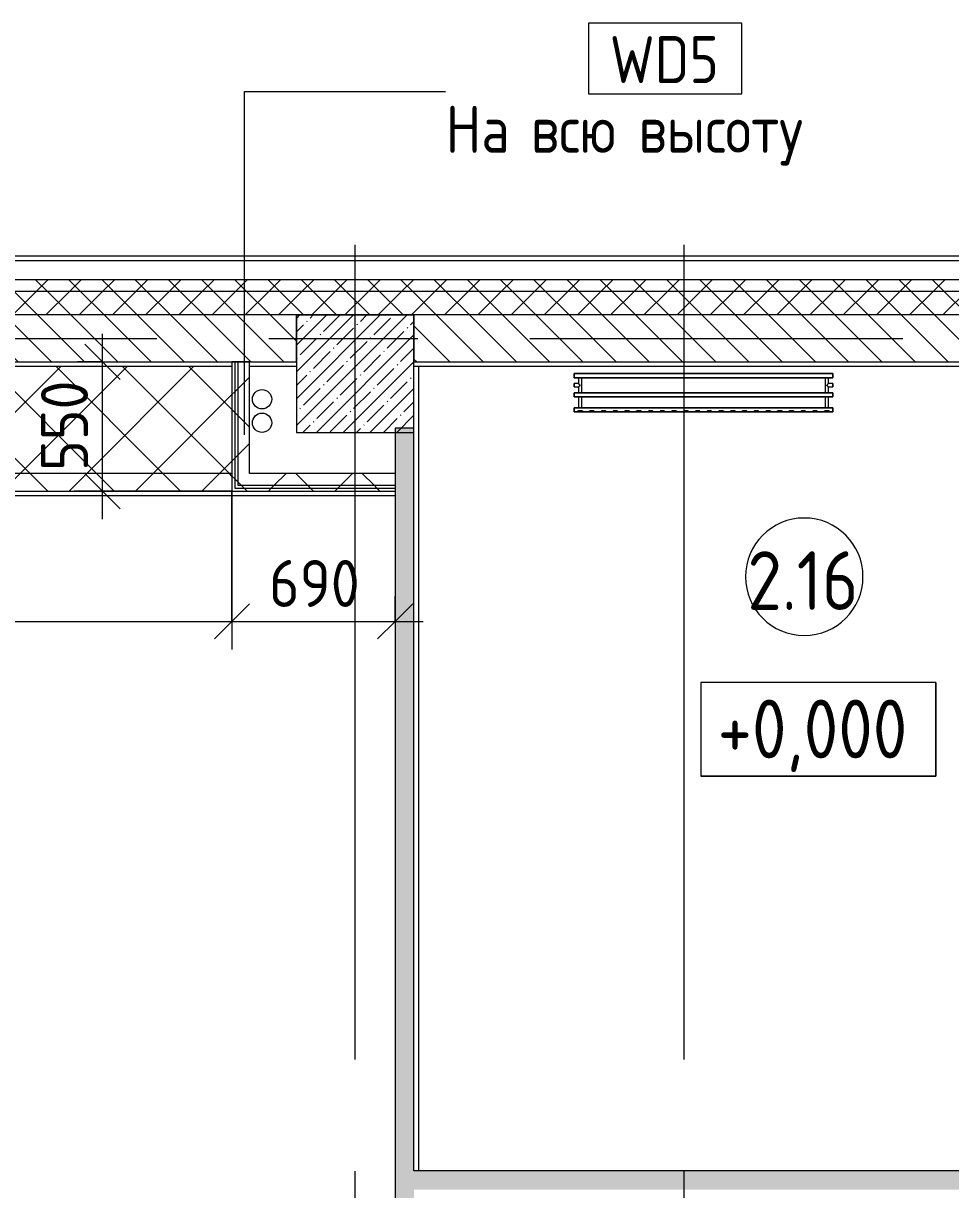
# Model space of a CAD drawing. Header units: millimetres. Extents: x 35143 to 244272, y -8553 to 29000.
# Drawn here: x 69147 to 73095, y 23375 to 28342 of the extents above; entities that cross this region are included whole.
import ezdxf

# ---------------------------------------------------------------- set-up
doc = ezdxf.new("R2010")
doc.units = ezdxf.units.MM
doc.linetypes.add('Осевая', pattern=[3175, 635, -476.25, 1587.5, -476.25])
for name, color, linetype, lineweight in [('A-ANNO-DIMS', 7, 'Continuous', 9), ('A-ANNO-DIMS-100', 7, 'Continuous', 9), ('A-AREA-IDEN', 7, 'Continuous', 9), ('A-DETL', 7, 'Continuous', 9), ('A-WALL', 7, 'Continuous', 9), ('A-WALL-1', 7, 'Continuous', 13), ('A-WALL-IDEN', 7, 'Continuous', 9), ('G-ANNO-DIMS', 7, 'Continuous', 9), ('I-WALL', 7, 'Continuous', 9), ('S-COLS', 7, 'Continuous', 9), ('Оси', 7, 'Continuous', 9), ('Оси-2', 7, 'Осевая', 9)]:
    doc.layers.add(name, color=color, linetype=linetype, lineweight=lineweight)
for name, color, linetype, lineweight, true_color in [('A-FLOR-1', 7, 'Continuous', 9, 0xaaaaaa), ('A-WALL-2', 7, 'Continuous', 13, 0x008040), ('A-WALL-3', 7, 'Continuous', 9, 0xff80c0), ('I-WALL-1', 7, 'Continuous', 9, 0x787878), ('I-WALL-2', 7, 'Continuous', 9, 0x008040), ('M-EQPM-1', 7, 'Continuous', 9, 0xaaaaaa)]:
    doc.layers.add(name, color=color, linetype=linetype, lineweight=lineweight, true_color=true_color)
doc.styles.add('GOST Common', font='GOST_Common.ttf', dxfattribs={"width": 0.9, "height": 250})
doc.styles.add('GOST Common_1', font='GOST_Common.ttf', dxfattribs={"width": 0.9, "height": 200})
doc.styles.add('ISOCPEUR_1', font='isocpeur.ttf', dxfattribs={"width": 0.9, "height": 200})
doc.dimstyles.new('ISO-2_0_0_9К_Средний_округл2', dxfattribs={"dimscale": 304.8, "dimtxt": 199.196235, "dimasz": 0.492126, "dimexe": 0.393701, "dimexo": 0, "dimgap": 0, "dimtad": 1, "dimdec": 0, "dimrnd": 10, "dimzin": 0, "dimdsep": 46, "dimtxsty": 'ISOCPEUR_1', "dimblk1": 'OBLIQUE', "dimblk2": 'OBLIQUE', "dimsah": 1, "dimcen": 0.09, "dimdle": 0.393701, "dimazin": 0, "dimtfac": 1, "dimtdec": 4, "dimtix": 1, "dimtmove": 0, "dimatfit": 3, "dimfxl": 1, "dimtvp": 1, "dimtolj": 1, "dimtzin": 0, "dimarcsym": 2})
pattern_1 = [(135, (0, 0), (-75.43415, -75.43415), [106.68, -17.78, 3.556, -17.78]), (135, (0, 75.39), (-75.43415, -75.43415), []), (50, (0, 0), (127.52922, -11.15758), [13.335, -146.685]), (355, (0, 0), (-24.66966, 133.74002), [10.668, -117.348]), (100.451, (10.63, -0.93), (102.85973, 122.58178), [11.333, -124.663]), (46.184, (0, 35.56), (189.75516, -29.43036), [20.002, -220.027]), (96.636, (15.81, 33.1), (166.1822, 173.1996), [17, -186.995]), (351.184, (0, 35.56), (166.18393, 173.19757), [16.002, -176.022]), (21, (17.78, 26.67), (106.13027, -71.58603), [13.335, -146.685]), (326, (17.78, 26.67), (43.26188, 128.93175), [10.668, -117.348]), (71.451, (26.62, 20.7), (149.39198, 57.34505), [11.333, -124.663]), (37.5, (0, 0), (2.162228, 59.188357), [3.353, -112.573, 3.353, -115.773, -117.792]), (37.5, (0, 0), (2.162228, 59.188357), [-235.052, 3.353, -114.44]), (7.5, (0, 0), (46.773857, 70.12615), [3.353, -64.567, 3.353, -109.906, -44.894]), (7.5, (0, 0), (46.773857, 70.12615), [-181.178, 3.353, -41.542]), (327.5, (-39.65, 0), (94.91367, -4.010093), [3.353, -41.097, 3.353, -135.331, -184.023]), (327.5, (-39.65, 0), (94.91367, -4.010093), [-183.134, 3.353, -180.67]), (317.5, (-57.43, 0), (103.69057, 17.79882), [3.353, -54.432, 3.353, -88.748, -130.683]), (317.5, (-57.43, 0), (103.69057, 17.79882), [-149.885, 3.353, -127.33])]
pattern_2 = [(45, (0, 0), (-70.71068, 70.71068), []), (135, (0, 0), (-70.71068, -70.71068), [])]
pattern_3 = [(45, (0, 0), (-141.42136, 141.42136), []), (135, (0, 0), (-141.42136, -141.42136), [])]

# ---------------------------------------------------------------- blocks, each defined once
blk = doc.blocks.new('radiator_prado_classic_z_tip_30_po exemplyaru - Classic Z Тип 30-500-30677906-План монтажа стен и перегородок 2 этажа в осях 12-23')
at = {"layer": 'M-EQPM-1'}
for p, q in [((0, 228), (0, 210)), ((1100, 228), (0, 228)), ((0, 210), (0, 228)), ((0, 228), (12.5, 228)), ((0, 210), (1100, 210)), ((17.5, 210), (0, 210)), ((12.5, 228), (37.5, 228)), ((37.5, 228), (12.5, 228)), ((12.5, 228), (37.5, 228)), ((12.5, 228), (17.5, 223)), ((12.5, 228), (17.5, 223)), ((32.5, 223), (17.5, 223)), ((17.5, 223), (32.5, 223)), ((17.5, 210), (17.5, 164)), ((17.5, 210), (17.5, 164)), ((32.5, 210), (17.5, 210)), ((17.5, 210), (32.5, 210)), ((32.5, 210), (17.5, 210)), ((17.5, 210), (21.3, 210)), ((31.5, 210), (18.5, 210)), ((21.3, 210), (30.3, 210)), ((30.3, 210), (32.5, 210)), ((32.5, 223), (37.5, 228)), ((37.5, 228), (32.5, 223)), ((32.5, 164), (32.5, 210)), ((32.5, 164), (32.5, 210)), ((1067.5, 210), (32.5, 210)), ((37.5, 228), (62.5, 228)), ((62.5, 228), (87.5, 228)), ((87.5, 228), (62.5, 228)), ((62.5, 228), (87.5, 228)), ((62.5, 228), (67.5, 223)), ((62.5, 228), (67.5, 223)), ((82.5, 223), (67.5, 223)), ((67.5, 223), (82.5, 223)), ((82.5, 223), (87.5, 228)), ((87.5, 228), (82.5, 223)), ((87.5, 228), (112.5, 228)), ((112.5, 228), (137.5, 228)), ((137.5, 228), (112.5, 228)), ((112.5, 228), (137.5, 228)), ((112.5, 228), (117.5, 223)), ((112.5, 228), (117.5, 223)), ((132.5, 223), (117.5, 223)), ((117.5, 223), (132.5, 223)), ((132.5, 223), (137.5, 228)), ((137.5, 228), (132.5, 223)), ((137.5, 228), (162.5, 228)), ((162.5, 228), (187.5, 228)), ((187.5, 228), (162.5, 228)), ((162.5, 228), (187.5, 228)), ((162.5, 228), (167.5, 223)), ((162.5, 228), (167.5, 223)), ((182.5, 223), (167.5, 223)), ((167.5, 223), (182.5, 223)), ((182.5, 223), (187.5, 228)), ((187.5, 228), (182.5, 223)), ((187.5, 228), (212.5, 228)), ((212.5, 228), (237.5, 228)), ((237.5, 228), (212.5, 228)), ((212.5, 228), (237.5, 228)), ((212.5, 228), (217.5, 223)), ((212.5, 228), (217.5, 223)), ((232.5, 223), (217.5, 223)), ((217.5, 223), (232.5, 223)), ((232.5, 223), (237.5, 228)), ((237.5, 228), (232.5, 223)), ((237.5, 228), (262.5, 228)), ((262.5, 228), (287.5, 228)), ((287.5, 228), (262.5, 228)), ((262.5, 228), (287.5, 228)), ((262.5, 228), (267.5, 223)), ((262.5, 228), (267.5, 223)), ((282.5, 223), (267.5, 223)), ((267.5, 223), (282.5, 223)), ((282.5, 223), (287.5, 228)), ((287.5, 228), (282.5, 223)), ((287.5, 228), (312.5, 228)), ((312.5, 228), (337.5, 228)), ((337.5, 228), (312.5, 228)), ((312.5, 228), (337.5, 228)), ((312.5, 228), (317.5, 223)), ((312.5, 228), (317.5, 223)), ((332.5, 223), (317.5, 223)), ((317.5, 223), (332.5, 223)), ((332.5, 223), (337.5, 228)), ((337.5, 228), (332.5, 223)), ((337.5, 228), (362.5, 228)), ((362.5, 228), (387.5, 228)), ((387.5, 228), (362.5, 228)), ((362.5, 228), (387.5, 228)), ((362.5, 228), (367.5, 223)), ((362.5, 228), (367.5, 223)), ((382.5, 223), (367.5, 223)), ((367.5, 223), (382.5, 223)), ((382.5, 223), (387.5, 228)), ((387.5, 228), (382.5, 223)), ((387.5, 228), (412.5, 228)), ((412.5, 228), (437.5, 228)), ((437.5, 228), (412.5, 228)), ((412.5, 228), (437.5, 228)), ((412.5, 228), (417.5, 223)), ((412.5, 228), (417.5, 223)), ((432.5, 223), (417.5, 223)), ((417.5, 223), (432.5, 223)), ((432.5, 223), (437.5, 228)), ((437.5, 228), (432.5, 223)), ((437.5, 228), (462.5, 228)), ((462.5, 228), (487.5, 228)), ((487.5, 228), (462.5, 228)), ((462.5, 228), (487.5, 228)), ((462.5, 228), (467.5, 223)), ((462.5, 228), (467.5, 223)), ((482.5, 223), (467.5, 223)), ((467.5, 223), (482.5, 223)), ((482.5, 223), (487.5, 228)), ((487.5, 228), (482.5, 223)), ((487.5, 228), (512.5, 228)), ((512.5, 228), (537.5, 228)), ((537.5, 228), (512.5, 228)), ((512.5, 228), (537.5, 228)), ((512.5, 228), (517.5, 223)), ((512.5, 228), (517.5, 223)), ((532.5, 223), (517.5, 223)), ((517.5, 223), (532.5, 223)), ((532.5, 223), (537.5, 228)), ((537.5, 228), (532.5, 223)), ((537.5, 228), (562.5, 228)), ((562.5, 228), (587.5, 228)), ((587.5, 228), (562.5, 228)), ((562.5, 228), (587.5, 228)), ((562.5, 228), (567.5, 223)), ((562.5, 228), (567.5, 223)), ((582.5, 223), (567.5, 223)), ((567.5, 223), (582.5, 223)), ((582.5, 223), (587.5, 228)), ((587.5, 228), (582.5, 223)), ((587.5, 228), (612.5, 228)), ((612.5, 228), (637.5, 228)), ((637.5, 228), (612.5, 228)), ((612.5, 228), (637.5, 228)), ((612.5, 228), (617.5, 223)), ((612.5, 228), (617.5, 223)), ((632.5, 223), (617.5, 223)), ((617.5, 223), (632.5, 223)), ((632.5, 223), (637.5, 228)), ((637.5, 228), (632.5, 223)), ((637.5, 228), (662.5, 228)), ((662.5, 228), (687.5, 228)), ((687.5, 228), (662.5, 228)), ((662.5, 228), (687.5, 228)), ((662.5, 228), (667.5, 223)), ((662.5, 228), (667.5, 223)), ((682.5, 223), (667.5, 223)), ((667.5, 223), (682.5, 223)), ((682.5, 223), (687.5, 228)), ((687.5, 228), (682.5, 223)), ((687.5, 228), (712.5, 228)), ((712.5, 228), (737.5, 228)), ((737.5, 228), (712.5, 228)), ((712.5, 228), (737.5, 228)), ((712.5, 228), (717.5, 223)), ((712.5, 228), (717.5, 223)), ((732.5, 223), (717.5, 223)), ((717.5, 223), (732.5, 223)), ((732.5, 223), (737.5, 228)), ((737.5, 228), (732.5, 223)), ((737.5, 228), (762.5, 228)), ((762.5, 228), (787.5, 228)), ((787.5, 228), (762.5, 228)), ((762.5, 228), (787.5, 228)), ((762.5, 228), (767.5, 223)), ((762.5, 228), (767.5, 223)), ((782.5, 223), (767.5, 223)), ((767.5, 223), (782.5, 223)), ((782.5, 223), (787.5, 228)), ((787.5, 228), (782.5, 223)), ((787.5, 228), (812.5, 228)), ((812.5, 228), (837.5, 228)), ((837.5, 228), (812.5, 228)), ((812.5, 228), (837.5, 228)), ((812.5, 228), (817.5, 223)), ((812.5, 228), (817.5, 223)), ((832.5, 223), (817.5, 223)), ((817.5, 223), (832.5, 223)), ((832.5, 223), (837.5, 228)), ((837.5, 228), (832.5, 223)), ((837.5, 228), (862.5, 228)), ((862.5, 228), (887.5, 228)), ((887.5, 228), (862.5, 228)), ((862.5, 228), (887.5, 228)), ((862.5, 228), (867.5, 223)), ((862.5, 228), (867.5, 223)), ((882.5, 223), (867.5, 223)), ((867.5, 223), (882.5, 223)), ((882.5, 223), (887.5, 228)), ((887.5, 228), (882.5, 223)), ((887.5, 228), (912.5, 228)), ((912.5, 228), (937.5, 228)), ((937.5, 228), (912.5, 228)), ((912.5, 228), (937.5, 228)), ((912.5, 228), (917.5, 223)), ((912.5, 228), (917.5, 223)), ((932.5, 223), (917.5, 223)), ((917.5, 223), (932.5, 223)), ((932.5, 223), (937.5, 228)), ((937.5, 228), (932.5, 223)), ((937.5, 228), (962.5, 228)), ((962.5, 228), (987.5, 228)), ((987.5, 228), (962.5, 228)), ((962.5, 228), (987.5, 228)), ((962.5, 228), (967.5, 223)), ((962.5, 228), (967.5, 223)), ((982.5, 223), (967.5, 223)), ((967.5, 223), (982.5, 223)), ((982.5, 223), (987.5, 228)), ((987.5, 228), (982.5, 223)), ((987.5, 228), (1012.5, 228)), ((1012.5, 228), (1037.5, 228)), ((1037.5, 228), (1012.5, 228)), ((1012.5, 228), (1037.5, 228)), ((1012.5, 228), (1017.5, 223)), ((1012.5, 228), (1017.5, 223)), ((1032.5, 223), (1017.5, 223)), ((1017.5, 223), (1032.5, 223)), ((1032.5, 223), (1037.5, 228)), ((1037.5, 228), (1032.5, 223)), ((1037.5, 228), (1062.5, 228)), ((1062.5, 228), (1087.5, 228)), ((1087.5, 228), (1062.5, 228)), ((1062.5, 228), (1087.5, 228)), ((1062.5, 228), (1067.5, 223)), ((1062.5, 228), (1067.5, 223)), ((1082.5, 223), (1067.5, 223)), ((1067.5, 223), (1082.5, 223)), ((1067.5, 210), (1067.5, 164)), ((1067.5, 210), (1067.5, 164)), ((1082.5, 210), (1067.5, 210)), ((1067.5, 210), (1067.8, 210)), ((1080.3, 210), (1067.5, 210)), ((1067.5, 210), (1082.5, 210)), ((1067.8, 210), (1082.5, 210)), ((1081.5, 210), (1068.5, 210)), ((1081.5, 210), (1080.3, 210)), ((1082.2, 210), (1081.5, 210)), ((1082.5, 210), (1082.2, 210)), ((1082.5, 223), (1087.5, 228)), ((1087.5, 228), (1082.5, 223)), ((1082.5, 164), (1082.5, 210)), ((1082.5, 164), (1082.5, 210)), ((1100, 210), (1082.5, 210)), ((1087.5, 228), (1100, 228)), ((1100, 210), (1100, 228)), ((1100, 228), (1100, 210)), ((1100, 164), (0, 164)), ((0, 164), (0, 146)), ((0, 146), (0, 164)), ((0, 164), (17.5, 164)), ((32.5, 164), (17.5, 164)), ((17.5, 164), (32.5, 164)), ((32.5, 164), (17.5, 164)), ((17.5, 164), (32.5, 164)), ((18.5, 164), (31.5, 164)), ((32.5, 164), (1067.5, 164)), ((1082.5, 164), (1067.5, 164)), ((1067.5, 164), (1078.7, 164)), ((1082.5, 164), (1067.5, 164)), ((1067.5, 164), (1082.5, 164)), ((1068.5, 164), (1081.5, 164)), ((1078.7, 164), (1082.5, 164)), ((1082.5, 164), (1100, 164)), ((1100, 146), (1100, 164)), ((1100, 164), (1100, 146)), ((0, 146), (1100, 146)), ((17.5, 146), (0, 146)), ((17.5, 121.5), (0, 121.5)), ((17.5, 121.5), (0, 121.5)), ((0, 121.5), (0, 121.2)), ((0, 106.5), (0, 121.5)), ((0, 121.2), (0, 106.8)), ((0, 121.2), (0, 120.5)), ((0, 120.5), (0, 121.2)), ((0, 121.2), (0, 121.2)), ((0, 120.5), (0, 119.3)), ((0, 119.3), (0, 120.5)), ((0, 119.3), (0, 117.8)), ((0, 117.8), (0, 119.3)), ((0, 117.8), (0, 115.9)), ((0, 115.9), (0, 117.8)), ((0, 115.9), (0, 114)), ((0, 114), (0, 115.9)), ((0, 114), (0, 112.1)), ((0, 112.1), (0, 114)), ((0, 112.1), (0, 110.2)), ((0, 110.2), (0, 112.1)), ((0, 110.2), (0, 108.7)), ((0, 108.7), (0, 110.2)), ((0, 108.7), (0, 106.8)), ((0, 106.8), (0, 108.7)), ((0, 106.8), (0, 106.5)), ((0, 106.8), (0, 106.8)), ((0, 106.5), (17.5, 106.5)), ((0, 106.5), (17.5, 106.5)), ((17.5, 146), (17.5, 121.5)), ((17.5, 146), (17.5, 121.5)), ((17.5, 146), (17.8, 146)), ((32.5, 146), (17.5, 146)), ((17.5, 146), (32.5, 146)), ((32.2, 146), (17.5, 146)), ((17.5, 106.5), (17.5, 82)), ((17.5, 106.5), (17.5, 82)), ((17.8, 146), (32.2, 146)), ((31.5, 146), (18.5, 146)), ((32.2, 146), (32.5, 146)), ((32.5, 146), (32.2, 146)), ((32.5, 82), (32.5, 146)), ((32.5, 82), (32.5, 146)), ((1067.5, 146), (32.5, 146)), ((1067.5, 146), (1067.5, 82)), ((1067.5, 146), (1067.5, 82)), ((1067.5, 146), (1082.5, 146)), ((1082.5, 146), (1067.5, 146)), ((1067.5, 146), (1082.5, 146)), ((1082.5, 146), (1067.5, 146)), ((1081.5, 146), (1068.5, 146)), ((1082.5, 121.5), (1082.5, 146)), ((1082.5, 121.5), (1082.5, 146)), ((1100, 146), (1082.5, 146)), ((1100, 121.5), (1082.5, 121.5)), ((1100, 121.5), (1082.5, 121.5)), ((1082.5, 82), (1082.5, 106.5)), ((1082.5, 106.5), (1100, 106.5)), ((1082.5, 82), (1082.5, 106.5)), ((1082.5, 106.5), (1100, 106.5)), ((1100, 121.5), (1100, 106.5)), ((1100, 121.2), (1100, 121.5)), ((1100, 121.5), (1100, 121.2)), ((1100, 121.2), (1100, 121.5)), ((1100, 119.3), (1100, 121.2)), ((1100, 121.2), (1100, 119.3)), ((1100, 106.8), (1100, 121.2)), ((1100, 106.8), (1100, 119.3)), ((1100, 119.3), (1100, 106.8)), ((1100, 106.5), (1100, 106.8)), ((1100, 106.8), (1100, 106.5)), ((1100, 106.5), (1100, 106.8)), ((1100, 82), (0, 82)), ((0, 82), (0, 64)), ((0, 64), (0, 82)), ((0, 82), (17.5, 82)), ((1100, 64), (0, 64)), ((0, 64), (1100, 64)), ((32.5, 82), (17.5, 82)), ((17.5, 82), (32.5, 82)), ((32.5, 82), (17.5, 82)), ((17.5, 82), (30.3, 82)), ((18.5, 82), (31.5, 82)), ((30.3, 82), (32.5, 82)), ((32.5, 82), (1067.5, 82)), ((1082.5, 82), (1067.5, 82)), ((1067.5, 82), (1082.5, 82)), ((1082.5, 82), (1067.5, 82)), ((1067.5, 82), (1082.5, 82)), ((1068.5, 82), (1081.5, 82)), ((1082.5, 82), (1100, 82)), ((1100, 64), (1100, 82)), ((1100, 82), (1100, 64))]:
    blk.add_line(p, q, dxfattribs=at)
for points, knots in [([(17.8, 121.2), (17.7, 121.3), (17.7, 121.3), (17.5, 121.5), (17.5, 121.5), (17.5, 121.5)], [0.8571429, 0.8571429, 0.8571429, 0.8571429, 0.8928571, 0.9285714, 1, 1, 1, 1]), ([(17.5, 121.5), (17.5, 121.5), (17.5, 121.5), (17.7, 121.3), (17.7, 121.3), (17.8, 121.2)], [0, 0, 0, 0, 0.0714286, 0.1071429, 0.1428571, 0.1428571, 0.1428571, 0.1428571]), ([(17.5, 121.5), (17.5, 121.5), (17.5, 121.5), (17.7, 121.3), (17.7, 121.3), (17.8, 121.2)], [0, 0, 0, 0, 0.0714286, 0.1071429, 0.1428571, 0.1428571, 0.1428571, 0.1428571]), ([(25, 114), (24.5, 114.5), (23.6, 115.4), (22.4, 116.6), (21.6, 117.4), (21.1, 117.9), (20.8, 118.2), (20.5, 118.5), (20.2, 118.8), (19.8, 119.1), (19.6, 119.4), (19.3, 119.7), (19, 120), (18.7, 120.3), (18.5, 120.5), (18.3, 120.7), (18.1, 120.9), (17.9, 121.1), (17.8, 121.2), (17.7, 121.3), (17.5, 121.5), (17.5, 121.5), (17.5, 121.5)], [0, 0, 0, 0, 0.142857, 0.285714, 0.357143, 0.392857, 0.428571, 0.464286, 0.5, 0.535714, 0.571429, 0.607143, 0.642857, 0.678571, 0.714286, 0.75, 0.785714, 0.821429, 0.857143, 0.892857, 0.928571, 1, 1, 1, 1]), ([(17.5, 106.5), (17.5, 106.5), (17.5, 106.5), (17.7, 106.7), (17.8, 106.8), (17.9, 106.9), (18.1, 107.1), (18.3, 107.3), (18.5, 107.5), (18.7, 107.7), (19, 108), (19.3, 108.3), (19.6, 108.6), (19.8, 108.9), (20.3, 109.3), (20.7, 109.7), (21.1, 110.1), (21.6, 110.6), (22.4, 111.4), (23.6, 112.6), (24.5, 113.5), (25, 114)], [0, 0, 0, 0, 0.071429, 0.107143, 0.142857, 0.178571, 0.214286, 0.25, 0.285714, 0.321429, 0.357143, 0.392857, 0.428571, 0.464286, 0.5, 0.571429, 0.607143, 0.642857, 0.714286, 0.857143, 1, 1, 1, 1]), ([(17.5, 106.5), (17.5, 106.5), (17.5, 106.5), (17.7, 106.7), (17.7, 106.7), (17.8, 106.8)], [0, 0, 0, 0, 0.0714286, 0.1071429, 0.1428571, 0.1428571, 0.1428571, 0.1428571]), ([(17.8, 106.8), (17.7, 106.7), (17.7, 106.7), (17.5, 106.5), (17.5, 106.5), (17.5, 106.5)], [0.8571429, 0.8571429, 0.8571429, 0.8571429, 0.8928571, 0.9285714, 1, 1, 1, 1]), ([(17.8, 106.8), (17.7, 106.7), (17.7, 106.7), (17.5, 106.5), (17.5, 106.5), (17.5, 106.5)], [0.8571429, 0.8571429, 0.8571429, 0.8571429, 0.8928571, 0.9285714, 1, 1, 1, 1]), ([(17.8, 121.2), (17.8, 121.2), (17.9, 121.1), (18.1, 120.9), (18.3, 120.7), (18.5, 120.5), (18.7, 120.3), (19, 120), (19.3, 119.7), (19.6, 119.4), (19.8, 119.1), (20.3, 118.7), (20.7, 118.3), (21.1, 117.9), (21.6, 117.4), (22.4, 116.6), (23.1, 115.9), (23.6, 115.4)], [0.1428571, 0.1428571, 0.1428571, 0.1428571, 0.1785714, 0.2142857, 0.25, 0.2857143, 0.3214286, 0.3571429, 0.3928571, 0.4285714, 0.4642857, 0.5, 0.5714286, 0.6071429, 0.6428571, 0.7142857, 0.8571429, 0.8571429, 0.8571429, 0.8571429]), ([(22.1, 111.1), (21.9, 110.9), (21.6, 110.6), (21.1, 110.1), (20.8, 109.8), (20.5, 109.5), (20.2, 109.2), (19.8, 108.9), (19.6, 108.6), (19.3, 108.3), (19, 108), (18.7, 107.7), (18.5, 107.5), (18.3, 107.3), (18.1, 107.1), (17.9, 106.9), (17.8, 106.8), (17.8, 106.8)], [0.2857143, 0.2857143, 0.2857143, 0.2857143, 0.3571429, 0.3928571, 0.4285714, 0.4642857, 0.5, 0.5357143, 0.5714286, 0.6071429, 0.6428571, 0.6785714, 0.7142857, 0.75, 0.7857143, 0.8214286, 0.8571429, 0.8571429, 0.8571429, 0.8571429]), ([(19.6, 119.4), (19.7, 119.3), (19.9, 119.2), (20.3, 118.7), (20.6, 118.4), (20.8, 118.2)], [0.4285714, 0.4285714, 0.4285714, 0.4285714, 0.4642857, 0.5, 0.5714286, 0.5714286, 0.5714286, 0.5714286]), ([(19.6, 108.6), (19.7, 108.7), (19.9, 108.8), (20.3, 109.3), (20.6, 109.6), (20.8, 109.8)], [0.4285714, 0.4285714, 0.4285714, 0.4285714, 0.4642857, 0.5, 0.5714286, 0.5714286, 0.5714286, 0.5714286]), ([(22.1, 116.9), (21.9, 117.1), (21.6, 117.4), (21.1, 117.9), (20.9, 118.1), (20.8, 118.2)], [0.2857143, 0.2857143, 0.2857143, 0.2857143, 0.3571429, 0.3928571, 0.4285714, 0.4285714, 0.4285714, 0.4285714]), ([(20.8, 118.2), (20.9, 118.1), (21.1, 117.9), (21.6, 117.4), (21.9, 117.1), (22.1, 116.9)], [0.5714286, 0.5714286, 0.5714286, 0.5714286, 0.6071429, 0.6428571, 0.7142857, 0.7142857, 0.7142857, 0.7142857]), ([(20.8, 109.8), (20.9, 109.9), (21.1, 110.1), (21.6, 110.6), (21.9, 110.9), (22.1, 111.1)], [0.5714286, 0.5714286, 0.5714286, 0.5714286, 0.6071429, 0.6428571, 0.7142857, 0.7142857, 0.7142857, 0.7142857]), ([(22.1, 111.1), (21.9, 110.9), (21.6, 110.6), (21.1, 110.1), (20.9, 109.9), (20.8, 109.8)], [0.2857143, 0.2857143, 0.2857143, 0.2857143, 0.3571429, 0.3928571, 0.4285714, 0.4285714, 0.4285714, 0.4285714]), ([(1075, 114), (1075.5, 114.5), (1076.4, 115.4), (1077.6, 116.6), (1078.4, 117.4), (1078.9, 117.9), (1079.2, 118.2), (1079.5, 118.5), (1079.8, 118.8), (1080.1, 119.2), (1080.4, 119.4), (1080.7, 119.7), (1081, 120), (1081.3, 120.3), (1081.5, 120.5), (1081.7, 120.7), (1081.9, 120.9), (1082.1, 121.1), (1082.2, 121.2), (1082.3, 121.3), (1082.5, 121.5), (1082.5, 121.5), (1082.5, 121.5)], [0, 0, 0, 0, 0.142857, 0.285714, 0.357143, 0.392857, 0.428571, 0.464286, 0.5, 0.535714, 0.571429, 0.607143, 0.642857, 0.678571, 0.714286, 0.75, 0.785714, 0.821429, 0.857143, 0.892857, 0.928571, 1, 1, 1, 1]), ([(1082.5, 106.5), (1082.5, 106.5), (1082.5, 106.5), (1082.3, 106.7), (1082.2, 106.8), (1082.1, 106.9), (1081.9, 107.1), (1081.7, 107.3), (1081.5, 107.5), (1081.3, 107.7), (1081, 108), (1080.7, 108.3), (1080.4, 108.6), (1080.1, 108.8), (1079.7, 109.3), (1079.3, 109.7), (1078.9, 110.1), (1078.4, 110.6), (1077.6, 111.4), (1076.4, 112.6), (1075.5, 113.5), (1075, 114)], [0, 0, 0, 0, 0.071429, 0.107143, 0.142857, 0.178571, 0.214286, 0.25, 0.285714, 0.321429, 0.357143, 0.392857, 0.428571, 0.464286, 0.5, 0.571429, 0.607143, 0.642857, 0.714286, 0.857143, 1, 1, 1, 1]), ([(1082.2, 121.2), (1082.2, 121.2), (1082.1, 121.1), (1081.9, 120.9), (1081.7, 120.7), (1081.5, 120.5), (1081.3, 120.3), (1081, 120), (1080.7, 119.7), (1080.4, 119.4), (1080.1, 119.2), (1079.7, 118.7), (1079.3, 118.3), (1078.9, 117.9), (1078.4, 117.4), (1077.6, 116.6), (1076.9, 115.9), (1076.4, 115.4)], [0.1428571, 0.1428571, 0.1428571, 0.1428571, 0.1785714, 0.2142857, 0.25, 0.2857143, 0.3214286, 0.3571429, 0.3928571, 0.4285714, 0.4642857, 0.5, 0.5714286, 0.6071429, 0.6428571, 0.7142857, 0.8571429, 0.8571429, 0.8571429, 0.8571429]), ([(1082.2, 121.2), (1082.2, 121.2), (1082.1, 121.1), (1081.9, 120.9), (1081.7, 120.7), (1081.5, 120.5), (1081.3, 120.3), (1081, 120), (1080.7, 119.7), (1080.4, 119.4), (1080.1, 119.2), (1079.7, 118.7), (1079.3, 118.3), (1078.9, 117.9), (1078.4, 117.4), (1077.6, 116.6), (1076.9, 115.9), (1076.4, 115.4)], [0.1428571, 0.1428571, 0.1428571, 0.1428571, 0.1785714, 0.2142857, 0.25, 0.2857143, 0.3214286, 0.3571429, 0.3928571, 0.4285714, 0.4642857, 0.5, 0.5714286, 0.6071429, 0.6428571, 0.7142857, 0.8571429, 0.8571429, 0.8571429, 0.8571429]), ([(1076.4, 115.4), (1076.9, 115.9), (1077.6, 116.6), (1078.4, 117.4), (1078.9, 117.9), (1079.2, 118.2), (1079.5, 118.5), (1079.8, 118.8), (1080.1, 119.2), (1080.4, 119.4), (1080.7, 119.7), (1081, 120), (1081.3, 120.3), (1081.5, 120.5), (1081.7, 120.7), (1081.9, 120.9), (1082.1, 121.1), (1082.2, 121.2), (1082.2, 121.2)], [0.1428571, 0.1428571, 0.1428571, 0.1428571, 0.2857143, 0.3571429, 0.3928571, 0.4285714, 0.4642857, 0.5, 0.5357143, 0.5714286, 0.6071429, 0.6428571, 0.6785714, 0.7142857, 0.75, 0.7857143, 0.8214286, 0.8571429, 0.8571429, 0.8571429, 0.8571429]), ([(1077.9, 111.1), (1078.1, 110.9), (1078.4, 110.6), (1078.9, 110.1), (1079.2, 109.8), (1079.5, 109.5), (1079.8, 109.2), (1080.1, 108.8), (1080.4, 108.6), (1080.7, 108.3), (1081, 108), (1081.3, 107.7), (1081.5, 107.5), (1081.7, 107.3), (1081.9, 107.1), (1082.1, 106.9), (1082.2, 106.8), (1082.2, 106.8)], [0.2857143, 0.2857143, 0.2857143, 0.2857143, 0.3571429, 0.3928571, 0.4285714, 0.4642857, 0.5, 0.5357143, 0.5714286, 0.6071429, 0.6428571, 0.6785714, 0.7142857, 0.75, 0.7857143, 0.8214286, 0.8571429, 0.8571429, 0.8571429, 0.8571429]), ([(1077.9, 111.1), (1078.1, 110.9), (1078.4, 110.6), (1078.9, 110.1), (1079.2, 109.8), (1079.5, 109.5), (1079.8, 109.2), (1080.1, 108.8), (1080.4, 108.6), (1080.7, 108.3), (1081, 108), (1081.3, 107.7), (1081.5, 107.5), (1081.7, 107.3), (1081.9, 107.1), (1082.1, 106.9), (1082.2, 106.8), (1082.2, 106.8)], [0.2857143, 0.2857143, 0.2857143, 0.2857143, 0.3571429, 0.3928571, 0.4285714, 0.4642857, 0.5, 0.5357143, 0.5714286, 0.6071429, 0.6428571, 0.6785714, 0.7142857, 0.75, 0.7857143, 0.8214286, 0.8571429, 0.8571429, 0.8571429, 0.8571429]), ([(1082.2, 106.8), (1082.2, 106.8), (1082.1, 106.9), (1081.9, 107.1), (1081.7, 107.3), (1081.5, 107.5), (1081.3, 107.7), (1081, 108), (1080.7, 108.3), (1080.4, 108.6), (1080.1, 108.8), (1079.7, 109.3), (1079.3, 109.7), (1078.9, 110.1), (1078.4, 110.6), (1078.1, 110.9), (1077.9, 111.1)], [0.1428571, 0.1428571, 0.1428571, 0.1428571, 0.1785714, 0.2142857, 0.25, 0.2857143, 0.3214286, 0.3571429, 0.3928571, 0.4285714, 0.4642857, 0.5, 0.5714286, 0.6071429, 0.6428571, 0.7142857, 0.7142857, 0.7142857, 0.7142857]), ([(1082.5, 121.5), (1082.5, 121.5), (1082.5, 121.5), (1082.3, 121.3), (1082.3, 121.3), (1082.2, 121.2)], [0, 0, 0, 0, 0.0714286, 0.1071429, 0.1428571, 0.1428571, 0.1428571, 0.1428571]), ([(1082.5, 121.5), (1082.5, 121.5), (1082.5, 121.5), (1082.3, 121.3), (1082.3, 121.3), (1082.2, 121.2)], [0, 0, 0, 0, 0.0714286, 0.1071429, 0.1428571, 0.1428571, 0.1428571, 0.1428571]), ([(1082.2, 121.2), (1082.3, 121.3), (1082.3, 121.3), (1082.5, 121.5), (1082.5, 121.5), (1082.5, 121.5)], [0.8571429, 0.8571429, 0.8571429, 0.8571429, 0.8928571, 0.9285714, 1, 1, 1, 1]), ([(1082.2, 106.8), (1082.3, 106.7), (1082.3, 106.7), (1082.5, 106.5), (1082.5, 106.5), (1082.5, 106.5)], [0.8571429, 0.8571429, 0.8571429, 0.8571429, 0.8928571, 0.9285714, 1, 1, 1, 1]), ([(1082.2, 106.8), (1082.3, 106.7), (1082.3, 106.7), (1082.5, 106.5), (1082.5, 106.5), (1082.5, 106.5)], [0.8571429, 0.8571429, 0.8571429, 0.8571429, 0.8928571, 0.9285714, 1, 1, 1, 1]), ([(1082.5, 106.5), (1082.5, 106.5), (1082.5, 106.5), (1082.3, 106.7), (1082.3, 106.7), (1082.2, 106.8)], [0, 0, 0, 0, 0.0714286, 0.1071429, 0.1428571, 0.1428571, 0.1428571, 0.1428571])]:
    blk.add_open_spline(points, degree=3, knots=knots, dxfattribs=at)
for points in [[(20.8, 118.2), (20.7, 118.3), (20.5, 118.5), (20.2, 118.8), (19.9, 119.2), (19.6, 119.4), (19.3, 119.7), (19, 120), (18.7, 120.3), (18.5, 120.5), (18.3, 120.7), (18.1, 120.9), (17.9, 121.1), (17.8, 121.2), (17.8, 121.2)], [(17.8, 121.2), (17.8, 121.2), (17.9, 121.1), (18.1, 120.9), (18.3, 120.7), (18.5, 120.5), (18.7, 120.3), (19, 120), (19.3, 119.7), (19.5, 119.5), (19.6, 119.4)], [(20.8, 109.8), (20.7, 109.7), (20.5, 109.5), (20.2, 109.2), (19.9, 108.8), (19.6, 108.6), (19.3, 108.3), (19, 108), (18.7, 107.7), (18.5, 107.5), (18.3, 107.3), (18.1, 107.1), (17.9, 106.9), (17.8, 106.8), (17.8, 106.8)], [(17.8, 106.8), (17.8, 106.8), (17.9, 106.9), (18.1, 107.1), (18.3, 107.3), (18.5, 107.5), (18.7, 107.7), (19, 108), (19.3, 108.3), (19.5, 108.5), (19.6, 108.6)], [(23.6, 115.4), (23.1, 115.9), (22.6, 116.4), (22.1, 116.9)], [(22.1, 116.9), (22.6, 116.4), (23.1, 115.9), (23.6, 115.4)], [(25, 114), (24.5, 113.5), (23.6, 112.6), (22.6, 111.6), (22.1, 111.1)], [(22.1, 111.1), (22.6, 111.6), (23.1, 112.1), (23.6, 112.6)], [(23.6, 112.6), (23.1, 112.1), (22.6, 111.6), (22.1, 111.1)], [(25, 114), (24.5, 114.5), (24, 115), (23.6, 115.4)], [(23.6, 115.4), (24, 115), (24.5, 114.5), (25, 114)], [(23.6, 115.4), (24, 115), (24.5, 114.5), (25, 114)], [(23.6, 112.6), (24, 113), (24.5, 113.5), (25, 114)], [(25, 114), (24.5, 113.5), (24, 113), (23.6, 112.6)], [(1076.4, 115.4), (1076, 115), (1075.5, 114.5), (1075, 114)], [(1076.4, 115.4), (1076, 115), (1075.5, 114.5), (1075, 114)], [(1075, 114), (1075.5, 114.5), (1076, 115), (1076.4, 115.4)], [(1075, 114), (1075.5, 113.5), (1076, 113), (1076.4, 112.6)], [(1075, 114), (1075.5, 113.5), (1076.4, 112.6), (1077.4, 111.6), (1077.9, 111.1)], [(1076.4, 112.6), (1076, 113), (1075.5, 113.5), (1075, 114)], [(1076.4, 112.6), (1076.9, 112.1), (1077.4, 111.6), (1077.9, 111.1)], [(1077.9, 111.1), (1077.4, 111.6), (1076.9, 112.1), (1076.4, 112.6)]]:
    blk.add_open_spline(points, degree=3, dxfattribs=at)
blk = doc.blocks.new('Зашивка приборов отопления29 - Зашивка приборов отопления-33323054-План монтажа стен и перегородок 2 этажа в осях 12-23')
at = {"layer": 'A-WALL-3'}
h = blk.add_hatch(dxfattribs=at)
h.set_pattern_fill('FP_58', color=256, style=0, pattern_type=2)
h.set_pattern_definition(pattern_3)
h.paths.add_polyline_path([(70035.6, 26425), (70035.6, 26880), (66760, 26880), (66760, 26425), (68896, 26425)])
h = blk.add_hatch(dxfattribs=at)
h.set_pattern_fill('FP_58', color=256, style=0, pattern_type=2)
h.set_pattern_definition(pattern_3)
h.paths.add_polyline_path([(70023.1, 26350), (70035.6, 26350), (70035.6, 26425), (66760, 26425), (66760, 26350), (68896, 26350)])
for p, q in [((66780, 26880), (66760, 26880)), ((70035.6, 26425), (66760, 26425)), ((66760, 26350), (70035.6, 26350))]:
    blk.add_line(p, q, dxfattribs=at)
blk = doc.blocks.new('Марка_Помещения - Номер-25198446-План монтажа стен и перегородок 2 этажа в осях 12-23')
at = {"layer": 'A-AREA-IDEN'}
for start, end in [(360, 180), (180, 360)]:
    blk.add_arc((0, 0), 2.5, start, end, dxfattribs=at)
blk = doc.blocks.new('DIMBLOCK54-План монтажа стен и перегородок 2 этажа в осях 12-23')
at = {"layer": 'A-ANNO-DIMS-100'}
for p, q in [((70035.6, 26350), (70035.6, 25675.3)), ((70035.6, 25795.3), (70035.6, 26350)), ((66760, 25901.4), (66760, 25675.3)), ((66760, 25795.3), (66760, 25901.4)), ((66640, 25795.3), (70035.6, 25795.3))]:
    blk.add_line(p, q, dxfattribs=at)
at = {"layer": 'A-ANNO-DIMS-100', "lineweight": 20}
for p, q in [((66760, 25795.3), (66835, 25870.3)), ((70035.6, 25795.3), (70110.6, 25870.3)), ((66760, 25795.3), (66685, 25720.3)), ((70035.6, 25795.3), (69960.6, 25720.3))]:
    blk.add_line(p, q, dxfattribs=at)
at = {"layer": 'A-ANNO-DIMS-100', "color": 0, "insert": (68145, 26056.6), "char_height": 200, "width": 606.782, "attachment_point": 1, "line_spacing_factor": 1.149209, "style": 'ISOCPEUR_1'}
blk.add_mtext('3280', dxfattribs=at)
blk = doc.blocks.new('_Oblique')
at = {"color": 0, "linetype": 'ByBlock', "lineweight": -2}
blk.add_line((-0.5, -0.5), (0.5, 0.5), dxfattribs=at)
blk = doc.blocks.new('DIMBLOCK55-План монтажа стен и перегородок 2 этажа в осях 12-23')
at = {"layer": 'A-ANNO-DIMS-100'}
for p, q in [((70035.6, 26350), (70035.6, 25675.3)), ((70035.6, 25795.3), (70035.6, 26350)), ((70730, 25901.4), (70730, 25675.3)), ((70730, 25795.3), (70730, 25901.4)), ((70035.6, 25795.3), (70850, 25795.3))]:
    blk.add_line(p, q, dxfattribs=at)
at = {"layer": 'A-ANNO-DIMS-100', "lineweight": 20}
for p, q in [((70035.6, 25795.3), (70110.6, 25870.3)), ((70730, 25795.3), (70805, 25870.3)), ((70035.6, 25795.3), (69960.6, 25720.3)), ((70730, 25795.3), (70655, 25720.3))]:
    blk.add_line(p, q, dxfattribs=at)
at = {"layer": 'A-ANNO-DIMS-100', "color": 0, "insert": (70193.2, 26056.6), "char_height": 200, "width": 455.087, "attachment_point": 1, "line_spacing_factor": 1.149209, "style": 'ISOCPEUR_1'}
blk.add_mtext('690', dxfattribs=at)
blk = doc.blocks.new('DIMBLOCK56-План монтажа стен и перегородок 2 этажа в осях 12-23')
at = {"layer": 'A-ANNO-DIMS-100', "lineweight": 20}
for p, q in [((69483.9, 26900), (69408.9, 26975)), ((69483.9, 26900), (69558.9, 26825)), ((69483.9, 26350), (69408.9, 26425)), ((69483.9, 26350), (69558.9, 26275))]:
    blk.add_line(p, q, dxfattribs=at)
at = {"layer": 'A-ANNO-DIMS-100'}
for p, q in [((69483.9, 26230), (69483.9, 27020)), ((69377.9, 26900), (69603.9, 26900)), ((69483.9, 26900), (69377.9, 26900)), ((70035.6, 26350), (69363.9, 26350)), ((69483.9, 26350), (70035.6, 26350))]:
    blk.add_line(p, q, dxfattribs=at)
at = {"layer": 'A-ANNO-DIMS-100', "color": 0, "insert": (69222.6, 26435.4), "char_height": 200, "width": 455.087, "attachment_point": 1, "rotation": 90, "line_spacing_factor": 1.149209, "style": 'ISOCPEUR_1'}
blk.add_mtext('550', dxfattribs=at)
blk = doc.blocks.new('М_стена2 - Типоразмер-30678229-План монтажа стен и перегородок 2 этажа в осях 12-23')
at = {"layer": 'A-WALL-IDEN'}
for p, q in [((3.258, 1.523), (-3.273, 1.523)), ((-3.273, 1.523), (-3.273, -1.477)), ((3.258, -1.477), (3.258, 1.523)), ((-3.273, -1.477), (3.258, -1.477))]:
    blk.add_line(p, q, dxfattribs=at)
blk = doc.blocks.new('Высотные отметки - 10х4_h_-17668695-План монтажа стен и перегородок 2 этажа в осях 12-23')
at = {"layer": 'G-ANNO-DIMS'}
for p, q in [((-5, 4), (-5, 0)), ((5, 4), (-5, 4)), ((5, 4), (-5, 4)), ((-5, 4), (-5, 0)), ((5, 4), (5, 0)), ((5, 0), (5, 4)), ((5, 0), (-5, 0)), ((-5, 0), (5, 0))]:
    blk.add_line(p, q, dxfattribs=at)

msp = doc.modelspace()

# ---------------------------------------------------------------- hatches: boundary and pattern name
at = {"layer": 'A-WALL'}
h = msp.add_hatch(dxfattribs=at)
h.set_pattern_fill('FP_21', color=256, style=0, pattern_type=2)
h.set_pattern_definition(pattern_2)
h.paths.add_polyline_path([(84535.7, 27200), (84535.7, 27250), (80350, 27250), (80350, 27200), (82002.1, 27200)])
h.paths.add_polyline_path([(77633.4, 27200), (77850, 27200), (77850, 27250), (76340, 27250), (76340, 27200)])
h.paths.add_polyline_path([(74240, 27200), (74240, 27250), (68860, 27250), (68860, 27200), (73264.7, 27200)])
h.paths.add_polyline_path([(67960, 27200), (67960, 27250), (66160, 27250), (66160, 27200), (67439.8, 27200)])
h.paths.add_polyline_path([(64955.2, 27200), (65260, 27200), (65260, 27250), (64180, 27250), (64180, 27200), (64527.3, 27200)])
h.paths.add_polyline_path([(60886.7, 27200), (61040, 27200), (61040, 27250), (59860, 27250), (59860, 27200), (60755.2, 27200)])
h.paths.add_polyline_path([(57160, 27200), (57160, 27250), (55909.9, 27250), (55909.9, 27200), (56518, 27200)])
h.paths.add_polyline_path([(55009.9, 27200), (55009.9, 27250), (53860.2, 27250), (53860.2, 27200), (54333.6, 27200)])
h.paths.add_polyline_path([(50760.2, 27200), (50760.2, 27250), (49660.3, 27250), (49660.3, 27200), (49964.9, 27200)])
h.paths.add_polyline_path([(48760.3, 27200), (48760.3, 27250), (47507, 27250), (47507, 27200), (48508.7, 27200)])
h.paths.add_polyline_path([(44407, 27200), (44407, 27250), (42010, 27250), (42010, 27200), (44140, 27200)])
h = msp.add_hatch(dxfattribs=at)
h.set_pattern_fill('FP_21', color=256, style=0, pattern_type=2)
h.set_pattern_definition(pattern_2)
h.paths.add_polyline_path([(84535.7, 27100), (84535.7, 27200), (80350, 27200), (80350, 27100), (84200, 27100)])
h.paths.add_polyline_path([(77850, 27100), (77850, 27200), (76340, 27200), (76340, 27100), (77633.4, 27100)])
h.paths.add_polyline_path([(73540, 27100), (74240, 27100), (74240, 27200), (68860, 27200), (68860, 27100), (73264.7, 27100)])
h.paths.add_polyline_path([(67439.8, 27100), (67960, 27100), (67960, 27200), (66160, 27200), (66160, 27100), (66760, 27100)])
h.paths.add_polyline_path([(64955.2, 27100), (65260, 27100), (65260, 27200), (64180, 27200), (64180, 27100), (64527.3, 27100)])
h.paths.add_polyline_path([(60755.2, 27100), (61040, 27100), (61040, 27200), (59860, 27200), (59860, 27100), (60158.6, 27100)])
h.paths.add_polyline_path([(57160, 27100), (57160, 27200), (55909.9, 27200), (55909.9, 27100), (56518, 27100)])
h.paths.add_polyline_path([(55009.9, 27100), (55009.9, 27200), (53860.2, 27200), (53860.2, 27100), (54333.6, 27100)])
h.paths.add_polyline_path([(49964.9, 27100), (50760.2, 27100), (50760.2, 27200), (49660.3, 27200), (49660.3, 27100)])
h.paths.add_polyline_path([(48508.7, 27100), (48760.3, 27100), (48760.3, 27200), (47507, 27200), (47507, 27100)])
h.paths.add_polyline_path([(44407, 27100), (44407, 27200), (42060, 27200), (42060, 27100), (44140, 27100)])
at = {"layer": 'I-WALL'}
h = msp.add_hatch(dxfattribs=at)
h.set_pattern_fill('FP_19', color=256, style=0, pattern_type=2)
h.set_pattern_definition([(135, (0, 0), (-70.71068, -70.71068), [])])
h.paths.add_polyline_path([(84100.7, 26900), (84200, 26900), (84200, 27100), (81150, 27100), (81150, 26900), (83458.4, 26900)])
h.paths.add_polyline_path([(80350, 26900), (80650, 26900), (80650, 27100), (80350, 27100), (80350, 26969.9)])
h.paths.add_polyline_path([(77850, 26900), (77850, 27100), (77250, 27100), (77250, 26900), (77670, 26900)])
h.paths.add_polyline_path([(76750, 26900), (76750, 27100), (76340, 27100), (76340, 26900)])
h.paths.add_polyline_path([(74240, 26900), (74240, 27100), (74040, 27100), (74040, 26900)])
h.paths.add_polyline_path([(73264.7, 26900), (73540, 26900), (73540, 27100), (70810, 27100), (70810, 26900), (72900.6, 26900)])
h.paths.add_polyline_path([(70310, 26900), (70310, 27100), (68860, 27100), (68860, 26900), (68896, 26900)])
h.paths.add_polyline_path([(66760, 26900), (67960, 26900), (67960, 27100), (66760, 27100), (66760, 26969.9)])
h.paths.add_polyline_path([(64160, 26900), (65260, 26900), (65260, 27100), (64160, 27100), (64160, 26969.9)])
h.paths.add_polyline_path([(61060, 26900), (61060, 27100), (59860, 27100), (59860, 26900), (60886.7, 26900)])
h.paths.add_polyline_path([(57160, 26900), (57160, 27100), (55909.9, 27100), (55909.9, 26900), (56882, 26900)])
h.paths.add_polyline_path([(55009.9, 26900), (55009.9, 27100), (53860.2, 27100), (53860.2, 26900), (54879.7, 26900)])
h.paths.add_polyline_path([(50760.2, 26900), (50760.2, 27100), (50364.8, 27100), (50364.8, 26900), (50693, 26900)])
at = {"layer": 'I-WALL-1'}
h = msp.add_hatch(dxfattribs=at)
h.set_pattern_fill('FP_27', color=256, style=0, pattern_type=2)
h.set_pattern_definition(pattern_1)
h.paths.add_polyline_path([(70810, 21150), (70810, 22700), (70730, 22700), (70730, 21150)])
h.paths.add_polyline_path([(70803.7, 23200), (70810, 23200), (70810, 26617.5), (70730, 26617.5), (70730, 23200), (70801.1, 23200)])
h = msp.add_hatch(dxfattribs=at)
h.set_pattern_fill('FP_27', color=256, style=0, pattern_type=2)
h.set_pattern_definition(pattern_1)
h.paths.add_polyline_path([(73960, 23375), (73960, 23455), (70810, 23455), (70810, 23375), (73264.7, 23375)])
at = {"layer": 'I-WALL-2'}
h = msp.add_hatch(dxfattribs=at)
h.set_pattern_fill('FP_58', color=256, style=0, pattern_type=2)
h.set_pattern_definition(pattern_3)
h.paths.add_polyline_path([(70048.1, 26362.5), (70048.1, 26900), (70035.6, 26900), (70035.6, 26362.5)])
h = msp.add_hatch(dxfattribs=at)
h.set_pattern_fill('FP_58', color=256, style=0, pattern_type=2)
h.set_pattern_definition(pattern_3)
h.paths.add_polyline_path([(70060.6, 26375), (70060.6, 26900), (70048.1, 26900), (70048.1, 26375)])
h = msp.add_hatch(dxfattribs=at)
h.set_pattern_fill('FP_58', color=256, style=0, pattern_type=2)
h.set_pattern_definition(pattern_3)
h.paths.add_polyline_path([(70110.6, 26425), (70110.6, 26900), (70060.6, 26900), (70060.6, 26425)])
h = msp.add_hatch(dxfattribs=at)
h.set_pattern_fill('FP_58', color=256, style=0, pattern_type=2)
h.set_pattern_definition(pattern_3)
h.paths.add_polyline_path([(70730, 26375), (70730, 26425), (70060.6, 26425), (70060.6, 26375), (70352.2, 26375)])
h = msp.add_hatch(dxfattribs=at)
h.set_pattern_fill('FP_58', color=256, style=0, pattern_type=2)
h.set_pattern_definition(pattern_3)
h.paths.add_polyline_path([(70730, 26362.5), (70730, 26375), (70048.1, 26375), (70048.1, 26362.5), (70352.2, 26362.5)])
h = msp.add_hatch(dxfattribs=at)
h.set_pattern_fill('FP_58', color=256, style=0, pattern_type=2)
h.set_pattern_definition(pattern_3)
h.paths.add_polyline_path([(70730, 26350), (70730, 26362.5), (70035.6, 26362.5), (70035.6, 26350), (70352.2, 26350)])
at = {"layer": 'S-COLS'}
h = msp.add_hatch(dxfattribs=at)
h.set_pattern_fill('FP_17', color=256, style=0, pattern_type=2)
h.set_pattern_definition([(45, (0, 0), (-57.02463, 57.02463), []), (45, (57.025, 0), (-57.02463, 57.02463), [100.806, -20.161, 3.353, -16.808])])
h.paths.add_polyline_path([(70352.2, 26600), (70810, 26600), (70810, 27100), (70310, 27100), (70310, 26600)])

# ---------------------------------------------------------------- linework, layer by layer
at = {"layer": 'A-DETL'}
for centre in [(70163.6, 26741), (70163.6, 26641)]:
    msp.add_circle(centre, 41, dxfattribs=at)
at = {"layer": 'A-FLOR-1'}
for p, q in [((70830, 26880), (70830, 23455)), ((70730, 26330), (66760, 26330))]:
    msp.add_line(p, q, dxfattribs=at)
at = {"layer": 'A-WALL'}
for p, q in [((84535.7, 27350), (57160, 27350)), ((70310, 27100), (70810, 27100))]:
    msp.add_line(p, q, dxfattribs=at)
at = {"layer": 'A-WALL-1'}
for p, q in [((74240, 27330), (68860, 27330)), ((74240, 27250), (68860, 27250)), ((74240, 27200), (68860, 27200)), ((70310, 27100), (68860, 27100)), ((73540, 27100), (70810, 27100))]:
    msp.add_line(p, q, dxfattribs=at)
at = {"layer": 'A-WALL-2'}
for p, q in [((70048.1, 26900), (70048.1, 26362.5)), ((70060.6, 26900), (70060.6, 26375)), ((70060.6, 26375), (70730, 26375)), ((70048.1, 26362.5), (70730, 26362.5))]:
    msp.add_line(p, q, dxfattribs=at)
at = {"layer": 'A-WALL-IDEN'}
for p, q in [((70088.8, 28051.7), (70945.1, 28051.7)), ((70088.8, 26589.4), (70088.8, 28051.7))]:
    msp.add_line(p, q, dxfattribs=at)
at = {"layer": 'I-WALL'}
for p, q in [((70310, 26900), (70310, 27100)), ((70810, 27100), (70810, 26900)), ((66760, 26900), (70310, 26900)), ((70035.6, 26880), (66780, 26880)), ((70310, 26880), (70110.6, 26880)), ((70810, 26900), (73540, 26900)), ((73540, 26880), (70810, 26880)), ((70730, 26617.5), (70730, 23200)), ((70810, 26617.5), (70730, 26617.5)), ((70810, 23455), (70810, 26617.5)), ((73960, 23455), (70810, 23455))]:
    msp.add_line(p, q, dxfattribs=at)
at = {"layer": 'I-WALL-2'}
for p, q in [((70110.6, 26900), (70035.6, 26900)), ((70035.6, 26900), (70035.6, 26350)), ((70110.6, 26425), (70110.6, 26900)), ((70730, 26425), (70110.6, 26425)), ((70035.6, 26350), (70730, 26350))]:
    msp.add_line(p, q, dxfattribs=at)
at = {"layer": 'S-COLS'}
for p, q in [((70810, 27100), (70310, 27100)), ((70310, 27100), (70310, 26900)), ((70810, 26900), (70810, 27100)), ((70310, 26900), (70310, 26600)), ((70810, 26600), (70810, 26900)), ((70310, 26600), (70810, 26600))]:
    msp.add_line(p, q, dxfattribs=at)
at = {"layer": 'Оси'}
for p, q in [((70560, 24898.1), (70560, 27398.1)), ((71960, 24898.1), (71960, 27398.1))]:
    msp.add_line(p, q, dxfattribs=at)
at = {"layer": 'Оси-2'}
for p, q in [((38442.5, 27000), (82250, 27000)), ((70560, 593.7), (70560, 24898.1)), ((71960, 593.7), (71960, 24898.1))]:
    msp.add_line(p, q, dxfattribs=at)

# ---------------------------------------------------------------- block references
at = {"layer": 'A-AREA-IDEN', "xscale": 99.99999999999993, "yscale": 99.99999999999993, "zscale": 99.99999999999993}
msp.add_blockref('Марка_Помещения - Номер-25198446-План монтажа стен и перегородок 2 этажа в осях 12-23', (72472, 25985.3), dxfattribs=at)
at = {"layer": 'A-WALL-3'}
msp.add_blockref('Зашивка приборов отопления29 - Зашивка приборов отопления-33323054-План монтажа стен и перегородок 2 этажа в осях 12-23', (0, 0), dxfattribs=at)
at = {"layer": 'A-WALL-IDEN', "xscale": 99.99999999999993, "yscale": 99.99999999999993, "zscale": 99.99999999999993}
msp.add_blockref('М_стена2 - Типоразмер-30678229-План монтажа стен и перегородок 2 этажа в осях 12-23', (71880.2, 28189.7), dxfattribs=at)
at = {"layer": 'G-ANNO-DIMS', "xscale": 99.99999999999993, "yscale": 99.99999999999993, "zscale": 99.99999999999993}
msp.add_blockref('Высотные отметки - 10х4_h_-17668695-План монтажа стен и перегородок 2 этажа в осях 12-23', (72531.9, 25135.3), dxfattribs=at)
at = {"layer": 'M-EQPM-1', "rotation": 180}
msp.add_blockref('radiator_prado_classic_z_tip_30_po exemplyaru - Classic Z Тип 30-500-30677906-План монтажа стен и перегородок 2 этажа в осях 12-23', (72592.9, 26915), dxfattribs=at)

# ---------------------------------------------------------------- texts
at = {"layer": 'A-AREA-IDEN', "insert": (72230.1, 26093.8), "char_height": 250, "width": 606.076, "attachment_point": 1, "style": 'GOST Common'}
msp.add_mtext('2.16', dxfattribs=at)
at = {"layer": 'A-WALL-IDEN', "char_height": 200, "attachment_point": 1, "style": 'GOST Common_1'}
for s, insert, width in [('WD5', (71643.7, 28287.7), 584.43), ('На', (70945.1, 27990.8), 360.759), ('\\fGOST Common|b0|i0|c204|p34|;\\W.9; ', (71242.7, 27990.8), 79.367), ('\\fGOST Common|b0|i0|c204|p34|;\\W.9; ', (71701.1, 27990.8), 79.367), ('всю', (71308.2, 27990.8), 476.202), ('высоту', (71766.6, 27990.8), 981.265)]:
    msp.add_mtext(s, dxfattribs=dict(at, insert=insert, width=width))
at = {"layer": 'G-ANNO-DIMS', "insert": (72103.2, 25462), "char_height": 250, "width": 1028.823, "attachment_point": 1, "line_spacing_factor": 1.022761, "style": 'GOST Common'}
msp.add_mtext('+0,000', dxfattribs=at)

# ---------------------------------------------------------------- dimensions: what is measured, and where the dimension line sits
at = {"layer": 'A-ANNO-DIMS'}
dim = msp.add_linear_dim(base=(69483.9, 26900), p1=(70035.6, 26350), p2=(69377.9, 26900), angle=90, dimstyle='ISO-2_0_0_9К_Средний_округл2', override={"dimpost": '<>', "dimfxl": 857.395}, dxfattribs=at)
dim.commit()
dim.dimension.update_dxf_attribs({"geometry": 'DIMBLOCK56-План монтажа стен и перегородок 2 этажа в осях 12-23', "text_midpoint": (69383.9, 26625)})
for base, p1, p2, override, picture, middle in [((70035.6, 25795.3), (66760, 25901.4), (70035.6, 26350), {"dimpost": '<>', "dimfxl": 3306.192916}, 'DIMBLOCK54-План монтажа стен и перегородок 2 этажа в осях 12-23', (68397.8, 25895.3)), ((70730, 25795.3), (70035.6, 26350), (70730, 25901.4), {"dimpost": '<>', "dimfxl": 826.711386}, 'DIMBLOCK55-План монтажа стен и перегородок 2 этажа в осях 12-23', (70382.8, 25895.3))]:
    dim = msp.add_linear_dim(base=base, p1=p1, p2=p2, dimstyle='ISO-2_0_0_9К_Средний_округл2', override=override, dxfattribs=at)
    dim.commit()
    dim.dimension.update_dxf_attribs({"geometry": picture, "text_midpoint": middle})

doc.saveas('drawing.dxf')
